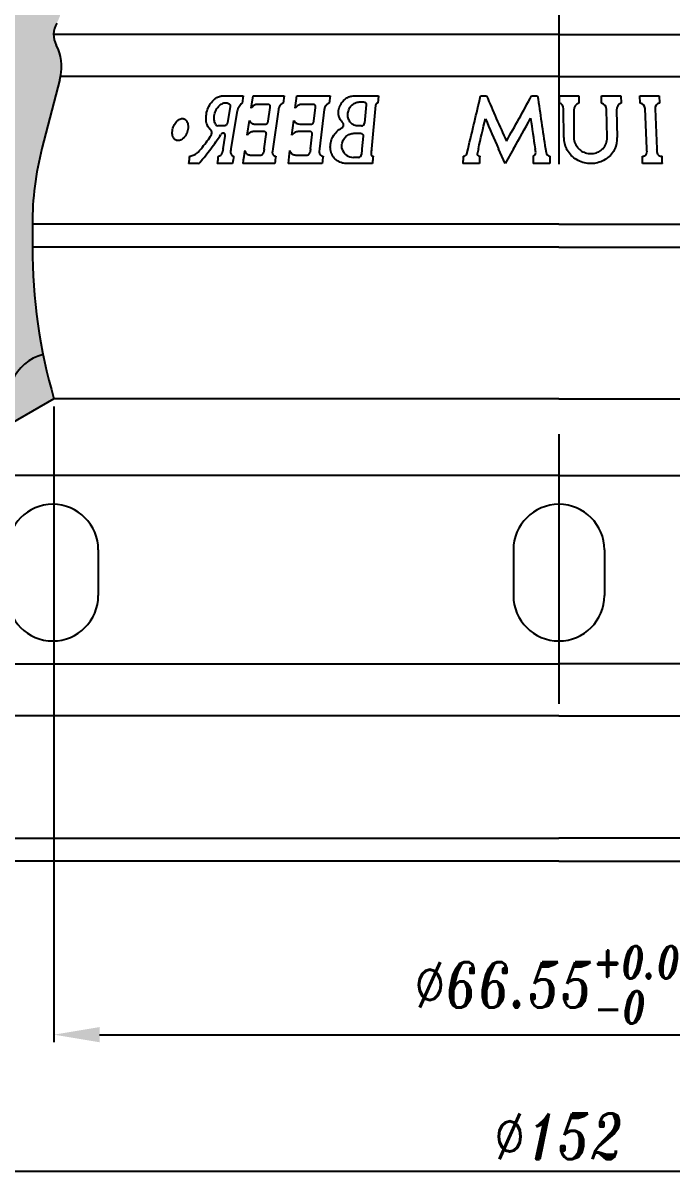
# Model space of a CAD drawing. Extents: x 5 to 829, y 5 to 582.
# Drawn here: x 317 to 359.8, y 204.6 to 280.8 of the extents above; entities that cross this region are included whole.
import ezdxf

# ---------------------------------------------------------------- set-up
doc = ezdxf.new("R2010")
doc.units = 0
doc.header["$LTSCALE"] = 7
doc.header["$MEASUREMENT"] = 0
doc.linetypes.add('CENTERX2', pattern=[20.319999999999997, 12.7, -2.54, 2.54, -2.54])
doc.layers.get('DEFPOINTS').update_dxf_attribs({"linetype": 'CONTINUOUS', "lineweight": 15})
for name, color, linetype in [('CENTERLINE', 4, 'CENTERX2'), ('DETAIL', 3, 'CONTINUOUS'), ('DIMENSIONS', 2, 'CONTINUOUS'), ('HATCH', 3, 'CONTINUOUS')]:
    doc.layers.add(name, color=color, linetype=linetype)
doc.layers.add('OUTLINE', color=7, linetype='CONTINUOUS', lineweight=25)
doc.styles.add('ITALICT', font='ITALICT.shx', dxfattribs={"width": 0.8, "height": 3})
doc.dimstyles.get("Standard").update_dxf_attribs({"dimtxt": 3, "dimasz": 3, "dimexe": 0.5, "dimexo": 0.5, "dimgap": 0.8, "dimtad": 1, "dimdsep": 46, "dimtxsty": 'ITALICT', "dimcen": 0.09, "dimazin": 2, "dimtfac": 1, "dimtmove": 0, "dimatfit": 3, "dimfxl": 1, "dimtolj": 1, "dimtzin": 0, "dimarcsym": 0})

# ---------------------------------------------------------------- blocks, each defined once
blk = doc.blocks.new('*D32')
at = {"layer": 'DEFPOINTS', "color": 0}
for p in [(319.0660952232815, 256.0167922195557), (385.6160952232817, 256.0167922195551), (385.6160952232817, 214.1266161811294)]:
    blk.add_point(p, dxfattribs=at)
at = {"layer": 'DIMENSIONS', "color": 0, "lineweight": -2}
for p, q in [((319.0660952232815, 255.5167922195557), (319.0660952232815, 213.6266161811294)), ((385.6160952232817, 255.5167922195551), (385.6160952232817, 213.6266161811294)), ((322.0660952232815, 214.1266161811294), (382.6160952232817, 214.1266161811294))]:
    blk.add_line(p, q, dxfattribs=at)
at = {"layer": 'DIMENSIONS', "color": 0}
for points in [[(322.0660952232815, 214.6266161811294), (322.0660952232815, 213.6266161811294), (319.0660952232815, 214.1266161811294)], [(382.6160952232817, 213.6266161811294), (382.6160952232817, 214.6266161811294), (385.6160952232817, 214.1266161811294)]]:
    blk.add_solid(points, dxfattribs=at)
at = {"layer": 'DIMENSIONS', "color": 0, "insert": (352.3410952232816, 217.4116161811294), "char_height": 3, "attachment_point": 5, "style": 'ITALICT'}
blk.add_mtext('\\A1;%%c66.55{}{\\H0.71x;\\C3;\\S+0.05^ -0;}', dxfattribs=at)
blk = doc.blocks.new('*D57')
at = {"layer": 'DEFPOINTS', "color": 0}
for p in [(276.3410952232819, 228.5667922195551), (428.3410952232821, 228.5667922195552), (428.3410952232821, 205.1266161811294)]:
    blk.add_point(p, dxfattribs=at)
at = {"layer": 'DIMENSIONS', "color": 0, "lineweight": -2}
for p, q in [((276.3410952232819, 228.0667922195551), (276.3410952232819, 204.6266161811294)), ((428.3410952232821, 228.0667922195552), (428.3410952232821, 204.6266161811294)), ((279.3410952232819, 205.1266161811294), (425.3410952232821, 205.1266161811294))]:
    blk.add_line(p, q, dxfattribs=at)
at = {"layer": 'DIMENSIONS', "color": 0}
for points in [[(279.3410952232819, 205.6266161811294), (279.3410952232819, 204.6266161811294), (276.3410952232819, 205.1266161811294)], [(425.3410952232821, 204.6266161811294), (425.3410952232821, 205.6266161811294), (428.3410952232821, 205.1266161811294)]]:
    blk.add_solid(points, dxfattribs=at)
at = {"layer": 'DIMENSIONS', "color": 0, "insert": (352.3410952232819, 207.4266161811294), "char_height": 3, "attachment_point": 5, "style": 'ITALICT'}
blk.add_mtext('\\A1;%%c152', dxfattribs=at)

msp = doc.modelspace()

# ---------------------------------------------------------------- hatches: boundary and pattern name
at = {"layer": 'DIMENSIONS'}
h = msp.add_hatch(color=256, dxfattribs=at)
h.dxf.hatch_style = 1
h.paths.add_polyline_path([(388.2141709176567, 254.5167913241227, 0.4995695711273287), (386.3326487758807, 258.9299607705074, -0.02095879489067195), (385.6160952232817, 256.0167922195549)])
h.paths.add_polyline_path([(319.0660952232815, 256.0167922195557, -0.02095879489058798), (318.3495416706828, 258.9299607705082, 0.4995695711274525), (316.4680195289066, 254.5167913241233)])
at = {"layer": 'HATCH'}
h = msp.add_hatch(dxfattribs=at)
h.set_pattern_fill('DOTS', color=256, scale=15)
h.set_pattern_definition([(0, (39.08501928787086, 223.1485383463907), (0.46875, 0.9375), [0, -0.9375])])
edge = h.paths.add_edge_path()
edge.add_arc((318.5948103647763, 387.8951206612107), 1.699999999999999, 356.2113893814385, 391.2682112159051)
edge.add_arc((321.2910952232819, 389.6167922195552), 1.499999999999995, 146.7554563376713, 214.0233060076797, ccw=False)
edge.add_arc((318.6148124501631, 391.3710756967356), 1.700000000000017, 326.7554563376692, 363.767943098237)
edge.add_arc((290.3467697267472, 389.5093994827012), 30.02927951323097, 3.7679430982366, 14.02566068327412)
edge.add_arc((372.8410952232819, 410.1167922195554), 54.99999999999996, 180.0000000000001, 194.0256606832747, ccw=False)
edge.add_line((317.8410952232819, 410.1167922195553), (317.8410952232817, 411.6167922195553))
edge.add_arc((328.8410952232819, 411.6167922195552), 11.00000000000002, 135.9959717478318, 179.9999999999994, ccw=False)
edge.add_line((320.9288946662907, 419.258590590747), (326.9777839913274, 425.5215176089679))
edge.add_arc((315.469128635704, 436.6368606943378), 16.00000000000004, 315.995971747832, 352.7468053872747)
edge.add_line((331.3410952232819, 434.6167922195552), (338.9774588596454, 494.6167922195552))
edge.add_line((338.9774588596454, 494.6167922195552), (329.5230409337791, 494.6167922195552))
edge.add_arc((329.5230409337792, 491.6167922195552), 2.999999999999991, -7.253194612724599, 90.00000000000108, ccw=False)
edge.add_line((332.4990346689501, 491.2380293805335), (325.3891077529403, 435.3743178975986))
edge.add_arc((315.469128635704, 436.6368606943378), 10.00000000000002, 315.99597174783196, 352.74680538727483, ccw=False)
edge.add_line((322.6620382329688, 429.6897712659816), (316.6131489079321, 423.4268442477607))
edge.add_arc((328.8410952232819, 411.6167922195552), 17, 135.9959717478321, 179.9999999999999)
edge.add_line((311.8410952232819, 411.6167922195552), (311.841095223282, 410.1167922195506))
edge.add_arc((372.8410952232821, 410.1167922195551), 60.99999999999996, 180.0000000000042, 194.0256606832745)
edge.add_arc((290.3467697267472, 389.509399482701), 24.02927951323116, 7.965249221048111, 14.025660683274111, ccw=False)
edge.add_arc((311.1731650019824, 392.4234785285168), 3.00000000000001, -15.503869693138085, 7.965249221049987, ccw=False)
edge.add_arc((321.2910952232819, 389.6167922195552), 7.50000000000002, 164.4961303068599, 197.589888053205)
edge.add_arc((311.2820330423476, 386.4436747842574), 3.000000000000028, -0.37929316988402206, 17.589888053205073, ccw=False)
edge.add_line((314.2819673076829, 386.4238151853759), (313.5997932509774, 283.376551248187))
edge.add_arc((310.5998589856422, 283.3964108470686), 2.999999999999998, 341.22404204298357, 359.6207068301147, ccw=False)
edge.add_arc((320.5410952232821, 280.0167922195552), 7.500000000000004, 161.2240420429845, 192.9539508470455)
edge.add_arc((310.3083144972966, 277.6630295692653), 3.000000000000005, -14.450553213307785, 12.953950847045917, ccw=False)
edge.add_line((313.2134045775231, 276.9143963975654), (312.4636478613187, 274.004946374288))
edge.add_arc((337.6410952232818, 267.5167922195553), 26.00000000000001, 165.5494467866925, 180.000000000008)
edge.add_line((311.6410952232818, 267.5167922195516), (311.641095223284, 251.7299630587673))
edge.add_line((311.6410952232841, 251.7299630587673), (316.4680195289067, 254.5167913241233))
edge.add_arc((319.0660952232815, 256.0167922195559), 3.000000000000004, 103.8187462502811, 210.0000197471174, ccw=False)
edge.add_arc((353.441314521529, 266.0167922195552), 35.80021929824718, 180.0000000000086, 191.4173968417242, ccw=False)
edge.add_line((317.6410952232818, 266.0167922195499), (317.6410952232818, 267.5167922195553))
edge.add_arc((337.6410952232818, 267.5167922195553), 20, 165.5494467866925, 180.0000000000003, ccw=False)
edge.add_line((318.2738280217716, 272.5076800308882), (319.4439071030025, 277.0482016915112))
edge.add_arc((312.6653635824748, 278.79501242548), 6.999999999999783, 345.5494467866723, 347.1884062628637)
edge.add_arc((316.5657815994764, 277.9080291716085), 3, 347.188406262884, 387.9443665222576)
edge.add_arc((320.5410952232819, 280.0167922195552), 1.500000000000003, 149.8621886517988, 207.9443665222563, ccw=False)
edge.add_arc((317.0220777857874, 282.059799144146), 2.569073729894538, 329.8621886518, 359.6207068301164)
edge.add_line((319.5910952232816, 282.0427922195552), (319.7935535499433, 312.6255685926964))
edge.add_spline(control_points=[(319.7935535499432, 312.6255685926964), (319.5796012579958, 312.6842565124857), (319.1127099164146, 312.7701105273933), (318.5666915774282, 312.7317024075173), (318.2941131068687, 312.7150586172483)], knot_values=[0.996170392800659, 0.996170392800659, 0.996170392800659, 0.996170392800659, 1.65973339260108, 2.37323578365356, 2.37323578365356, 2.37323578365356, 2.37323578365356], degree=3, periodic=0)
edge.add_spline(control_points=[(318.2941131068687, 312.7150586172483), (317.7933699226678, 312.6844829649623), (316.5790475662172, 312.6334342022199), (317.2521591167304, 315.6238189065743), (317.0629339989014, 317.1262526629532), (316.8045259300723, 319.2805751286289), (317.7291841732365, 319.0081514142209), (318.3348131798484, 318.8630953556266)], knot_values=[2.37323578365356, 2.37323578365356, 2.37323578365356, 2.37323578365356, 3.683982954908346, 5.789738561323501, 8.897583544937163, 9.667117092186864, 11.11899205011394, 11.11899205011394, 11.11899205011394, 11.11899205011394], degree=3, periodic=0)
edge.add_spline(control_points=[(318.3348131798484, 318.8630953556266), (318.4692857240516, 318.8308874246353), (319.0255359078867, 318.7044468577674), (319.5005884667528, 318.7055478830172), (319.8340858070096, 318.7482555386681)], knot_values=[11.11899205011394, 11.11899205011394, 11.11899205011394, 11.11899205011394, 11.44136320031615, 12.45186169343231, 12.45186169343231, 12.45186169343231, 12.45186169343231], degree=3, periodic=0)
edge.add_line((319.8340858070096, 318.7482555386681), (320.291095223282, 387.7827922195552))
h.paths.add_polyline_path([(315.0667708956034, 294.5683721580089), (318.280986179891, 294.54709401635), (318.3107755782135, 299.0469954143528), (315.0965602939257, 299.0682735560116)], flags=24)
h.paths.add_polyline_path([(337.0647407785636, 482.9777072790075), (338.1032891811992, 492.6506860992158), (333.629003823834, 493.1310719242234), (332.5904554211986, 483.4580931040151)], flags=24)
h.paths.add_polyline_path([(316.4224097993065, 256.8587248864122), (316.4224097993065, 266.2444391721265), (311.9224097993065, 266.2444391721265), (311.9224097993065, 256.8587248864122)], flags=25)

# ---------------------------------------------------------------- linework, layer by layer
at = {"layer": 'CENTERLINE'}
msp.add_line((352.3410952232819, 502.6167922195552), (352.3410952232816, 225.566792219555), dxfattribs=at)
at = {"layer": 'DETAIL'}
for p, q in [((352.3410952232819, 280.0167922195552), (319.0410952232819, 280.0167922195552)), ((352.3410952232819, 280.0167922195552), (385.6410952232816, 280.0167922195552)), ((352.3410952232819, 277.2427922195552), (319.4910952232819, 277.2427922195552)), ((352.3410952232819, 277.2427922195552), (385.1910952232815, 277.2427922195552)), ((352.3410952232819, 267.5167922195552), (317.6410952232818, 267.5167922195552)), ((352.3410952232819, 267.5167922195552), (387.0410952232819, 267.5167922195552)), ((352.3410952232819, 266.0167922195552), (317.6410952232818, 266.0167922195552)), ((352.3410952232819, 266.0167922195552), (387.0410952232819, 266.0167922195552))]:
    msp.add_line(p, q, dxfattribs=at)
at = {"layer": 'DIMENSIONS'}
msp.add_arc((319.0660952232815, 256.0167922195558), 3, 103.818746250279, 210.0000197471122, dxfattribs=at)
at = {"layer": 'OUTLINE'}
for p, q in [((319.4439071030029, 277.0482016915122), (318.2738280217716, 272.5076800308881)), ((317.6410952232818, 267.5167922195552), (317.641095223282, 266.0167922195552)), ((319.0660952232815, 256.0167922195558), (310.3192286535195, 250.9667824314353)), ((352.3410952232819, 256.0167922195553), (319.0660952232815, 256.0167922195557)), ((352.3410952232816, 256.0167922195553), (385.6160952232817, 256.0167922195551)), ((352.3410952232819, 250.9667922195551), (306.3410952232821, 250.9667922195552)), ((352.3410952232816, 250.9667922195551), (398.3410952232816, 250.9667922195552)), ((321.9885827259191, 246.0667922195551), (321.9885827259191, 243.0667922195551)), ((349.3410952232816, 246.0667922195551), (349.3410952232816, 243.0667922195551)), ((355.3410952232816, 246.0667922195551), (355.3410952232816, 243.0667922195551)), ((306.3410952232819, 238.5663109333707), (352.3410952232819, 238.5663109333708)), ((398.3410952232816, 238.5663109333707), (352.3410952232816, 238.5663109333708)), ((352.3410952232819, 235.1267922195551), (315.7910952232821, 235.1267922195551)), ((352.3410952232816, 235.1267922195551), (388.8910952232814, 235.1267922195551)), ((315.7910952232819, 227.066792219555), (352.3410952232816, 227.066792219555)), ((388.8910952232816, 227.066792219555), (352.3410952232819, 227.066792219555)), ((352.3410952232819, 225.566792219555), (289.8410952232816, 225.5667922195551)), ((352.3410952232819, 225.566792219555), (414.8410952232821, 225.5667922195551))]:
    msp.add_line(p, q, dxfattribs=at)
at = {"layer": 'OUTLINE', "ltscale": 0.03332023620605469}
msp.add_line((330.2078859947662, 275.982307356274), (331.5406954430084, 275.982307356274), dxfattribs=at)
at = {"layer": 'OUTLINE', "ltscale": 0.01226249665655112}
msp.add_line((331.5406954430084, 275.982307356274), (331.4626619957428, 275.4980544265865), dxfattribs=at)
at = {"layer": 'OUTLINE', "ltscale": 0.02083006710442521}
msp.add_line((332.0685885094147, 275.1557692703365), (332.1970369957428, 275.9790114578365), dxfattribs=at)
at = {"layer": 'OUTLINE', "ltscale": 8.341199979011869e-05}
msp.add_line((332.1970369957428, 275.9790114578365), (332.1975557945709, 275.982307356274), dxfattribs=at)
at = {"layer": 'OUTLINE', "ltscale": 0.05097274780273438}
msp.add_line((332.1975557945709, 275.982307356274), (334.2364657066803, 275.982307356274), dxfattribs=at)
at = {"layer": 'OUTLINE', "ltscale": 0.01222481086656972}
msp.add_line((334.2364657066803, 275.982307356274), (334.1685488365631, 275.4980544265865), dxfattribs=at)
at = {"layer": 'OUTLINE', "ltscale": 0.02076422139371244}
msp.add_line((334.9694368980865, 275.1557692703365), (335.0795138023834, 275.9790114578365), dxfattribs=at)
at = {"layer": 'OUTLINE', "ltscale": 8.313677390912762e-05}
msp.add_line((335.0795138023834, 275.9790114578365), (335.0799563072662, 275.982307356274), dxfattribs=at)
at = {"layer": 'OUTLINE', "ltscale": 0.05447425842285156}
msp.add_line((335.0799563072662, 275.982307356274), (337.2589266441803, 275.982307356274), dxfattribs=at)
at = {"layer": 'OUTLINE', "ltscale": 0.01218867686363592}
msp.add_line((337.2589266441803, 275.982307356274), (337.2023470543365, 275.4980544265865), dxfattribs=at)
at = {"layer": 'OUTLINE', "ltscale": 0.0401683901274168}
msp.add_line((338.847229256485, 275.9802321609615), (340.4539644859772, 275.981330793774), dxfattribs=at)
at = {"layer": 'OUTLINE', "ltscale": 0.01213300815656025}
msp.add_line((340.4539644859772, 275.981330793774), (340.4094698570709, 275.4980544265865), dxfattribs=at)
at = {"layer": 'OUTLINE', "ltscale": 0.009719085693359376}
msp.add_line((347.1803286217194, 275.982307356274), (347.5690920494537, 275.982307356274), dxfattribs=at)
at = {"layer": 'OUTLINE', "ltscale": 0.009818649291992188}
msp.add_line((350.5436098717194, 275.982307356274), (350.936355843399, 275.982307356274), dxfattribs=at)
at = {"layer": 'OUTLINE', "ltscale": 0.01210632384319222}
msp.add_line((352.3807070396881, 275.4980544265865), (352.3805544517975, 275.982307356274), dxfattribs=at)
at = {"layer": 'OUTLINE', "ltscale": 0.03193931579589844}
msp.add_line((352.3805544517975, 275.982307356274), (353.6581270836334, 275.982307356274), dxfattribs=at)
at = {"layer": 'OUTLINE', "ltscale": 0.01210695413648121}
msp.add_line((353.6581270836334, 275.982307356274), (353.6630709312897, 275.4980544265865), dxfattribs=at)
at = {"layer": 'OUTLINE', "ltscale": 0.01210918428766907}
msp.add_line((355.1586764000397, 275.4980544265865), (355.1481478355865, 275.982307356274), dxfattribs=at)
at = {"layer": 'OUTLINE', "ltscale": 0.03180732727050781}
msp.add_line((355.1481478355865, 275.982307356274), (356.4204409264069, 275.982307356274), dxfattribs=at)
at = {"layer": 'OUTLINE', "ltscale": 0.01211236789489153}
msp.add_line((356.4204409264069, 275.982307356274), (356.4357454918365, 275.4980544265865), dxfattribs=at)
at = {"layer": 'OUTLINE', "ltscale": 0.01211666418466724}
msp.add_line((357.7010958336334, 275.4980544265865), (357.6810763023834, 275.982307356274), dxfattribs=at)
at = {"layer": 'OUTLINE', "ltscale": 0.03145751953125}
msp.add_line((357.6810763023834, 275.982307356274), (358.9393770836334, 275.982307356274), dxfattribs=at)
at = {"layer": 'OUTLINE', "ltscale": 0.01212212466747335}
msp.add_line((358.9393770836334, 275.982307356274), (358.9641268394928, 275.4980544265865), dxfattribs=at)
at = {"layer": 'OUTLINE', "ltscale": 0.02727041293849595}
msp.add_line((330.674148812149, 275.2802809890865), (330.4945376060944, 274.2043532547115), dxfattribs=at)
at = {"layer": 'OUTLINE', "ltscale": 0.06039812568794665}
msp.add_line((331.1201632164459, 274.8790969070553), (330.731521859024, 272.4946364578365), dxfattribs=at)
at = {"layer": 'OUTLINE', "ltscale": 0.01804313659667969}
msp.add_line((333.1867373131256, 275.4119338211178), (332.4650118492584, 275.4119338211178), dxfattribs=at)
at = {"layer": 'OUTLINE', "ltscale": 0.0230675926255932}
msp.add_line((333.1865694664459, 274.305305403149), (333.3202822350006, 275.2182692703365), dxfattribs=at)
at = {"layer": 'OUTLINE', "ltscale": 0.06527473010367804}
msp.add_line((333.8517153404694, 275.0791701492428), (333.4809725426178, 272.4946364578365), dxfattribs=at)
at = {"layer": 'OUTLINE', "ltscale": 0.01931381225585938}
msp.add_line((336.1589510582428, 275.4119338211178), (335.3863985680084, 275.4119338211178), dxfattribs=at)
at = {"layer": 'OUTLINE', "ltscale": 0.02299734538976567}
msp.add_line((336.1952364586334, 274.305305403149), (336.307937874649, 275.2182692703365), dxfattribs=at)
at = {"layer": 'OUTLINE', "ltscale": 0.06507868797528599}
msp.add_line((336.8788912437897, 275.0791701492428), (336.5681460045319, 272.4946364578365), dxfattribs=at)
at = {"layer": 'OUTLINE', "ltscale": 0.007637786865234375}
msp.add_line((339.1774752281647, 275.5739821609615), (339.482986702774, 275.5739821609615), dxfattribs=at)
at = {"layer": 'OUTLINE', "ltscale": 0.02992443968300964}
msp.add_line((339.6461641930084, 275.380256575024), (339.5295565269928, 274.1889723953365), dxfattribs=at)
at = {"layer": 'OUTLINE', "ltscale": 0.07189034712847106}
msp.add_line((340.2583468101959, 275.3578566726803), (339.9916536949615, 272.4946364578365), dxfattribs=at)
at = {"layer": 'OUTLINE', "ltscale": 0.04736799529423744}
msp.add_line((352.657776131485, 273.232063215649), (352.6532290123444, 275.1267775711178), dxfattribs=at)
at = {"layer": 'OUTLINE', "ltscale": 0.04515050170558205}
msp.add_line((353.3167421959381, 275.0386428054928), (353.3302920006256, 273.2326735672115), dxfattribs=at)
at = {"layer": 'OUTLINE', "ltscale": 0.0464025173529047}
msp.add_line((355.5235598228912, 273.2319411453365), (355.480057015274, 275.087531965649), dxfattribs=at)
at = {"layer": 'OUTLINE', "ltscale": 0.04508452054022305}
msp.add_line((356.1386873863678, 275.0346755203365), (356.1913302086334, 273.232063215649), dxfattribs=at)
at = {"layer": 'OUTLINE', "ltscale": 0.06642846307579046}
msp.add_line((358.1383364342194, 272.4946364578365), (358.0222628258209, 275.1492385086178), dxfattribs=at)
at = {"layer": 'OUTLINE', "ltscale": 0.06573347995634302}
msp.add_line((358.6756899498444, 275.1208571609615), (358.8037111900787, 272.4946364578365), dxfattribs=at)
at = {"layer": 'OUTLINE', "ltscale": 0.02450714187332303}
msp.add_line((331.792312874649, 273.3852004226803), (331.943435921524, 274.3537673172115), dxfattribs=at)
at = {"layer": 'OUTLINE', "ltscale": 0.02442964933950691}
msp.add_line((334.7326967857819, 273.3852004226803), (334.8621981285553, 274.3537673172115), dxfattribs=at)
at = {"layer": 'OUTLINE', "ltscale": 0.01135635375976562}
msp.add_line((330.3108370445709, 274.010627668774), (329.8565828941803, 274.010627668774), dxfattribs=at)
at = {"layer": 'OUTLINE', "ltscale": 0.01713600158691406}
msp.add_line((332.9228518150787, 273.6255568679928), (332.2374117516022, 273.6255568679928), dxfattribs=at)
at = {"layer": 'OUTLINE', "ltscale": 0.01691474914550781}
msp.add_line((332.3180544517975, 274.1115798172115), (332.9946444176178, 274.1115798172115), dxfattribs=at)
at = {"layer": 'OUTLINE', "ltscale": 0.02368141752130576}
msp.add_line((332.9213411949615, 272.4946364578365), (333.0586245201569, 273.4318923172115), dxfattribs=at)
at = {"layer": 'OUTLINE', "ltscale": 0.01834068298339844}
msp.add_line((335.9360201500397, 273.6255568679928), (335.2023928307037, 273.6255568679928), dxfattribs=at)
at = {"layer": 'OUTLINE', "ltscale": 0.01810340881347656}
msp.add_line((335.272537484024, 274.1115798172115), (335.9966738365631, 274.1115798172115), dxfattribs=at)
at = {"layer": 'OUTLINE', "ltscale": 0.02360932388779809}
msp.add_line((335.9716646812897, 272.4946364578365), (336.0873873375397, 273.4318923172115), dxfattribs=at)
at = {"layer": 'OUTLINE', "ltscale": 0.01128654479980469}
msp.add_line((338.8266909264069, 273.5109938797115), (339.278152718399, 273.5109938797115), dxfattribs=at)
at = {"layer": 'OUTLINE', "ltscale": 0.005158233642578125}
msp.add_line((339.326233162735, 273.995246809399), (339.1199038170319, 273.995246809399), dxfattribs=at)
at = {"layer": 'OUTLINE', "ltscale": 0.02089837163188951}
msp.add_line((330.2091372154694, 272.4946364578365), (330.3467867516022, 273.3191603836178), dxfattribs=at)
at = {"layer": 'OUTLINE', "ltscale": 0.02066407978435385}
msp.add_line((339.4442293785553, 273.317268293774), (339.3637087486725, 272.4946364578365), dxfattribs=at)
at = {"layer": 'OUTLINE', "ltscale": 0.001545630412202658}
msp.add_line((328.7303774498444, 272.4462966140865), (328.7689211510162, 272.4946364578365), dxfattribs=at)
at = {"layer": 'OUTLINE', "ltscale": 0.01729888916015625}
msp.add_line((332.0050203941803, 272.078010481274), (332.6969759605865, 272.078010481274), dxfattribs=at)
at = {"layer": 'OUTLINE', "ltscale": 0.004487132011662038}
msp.add_line((333.4809725426178, 272.4946364578365), (333.4559633873444, 272.3169020828365), dxfattribs=at)
at = {"layer": 'OUTLINE', "ltscale": 0.01851463317871094}
msp.add_line((335.0046084068756, 272.078010481274), (335.745193734024, 272.078010481274), dxfattribs=at)
at = {"layer": 'OUTLINE', "ltscale": 0.004474166363752813}
msp.add_line((336.5681460045319, 272.4946364578365), (336.54718042836, 272.3169020828365), dxfattribs=at)
at = {"layer": 'OUTLINE', "ltscale": 0.008185195922851562}
msp.add_line((339.1242525719147, 271.9265822586178), (338.7968447350006, 271.9265822586178), dxfattribs=at)
at = {"layer": 'OUTLINE', "ltscale": 0.00837431874463512}
msp.add_line((346.2745669029694, 272.1689528640865), (346.3529055260162, 272.4946364578365), dxfattribs=at)
at = {"layer": 'OUTLINE', "ltscale": 0.007055870644224688}
msp.add_line((347.0321200035553, 272.4946364578365), (346.9671633385162, 272.2199782547115), dxfattribs=at)
at = {"layer": 'OUTLINE', "ltscale": 0.02670967024730179}
msp.add_line((348.80841089711, 271.5212477859615), (348.367996468399, 272.4946364578365), dxfattribs=at)
at = {"layer": 'OUTLINE', "ltscale": 0.0279379734448867}
msp.add_line((349.3573763512115, 272.4946364578365), (348.80841089711, 271.5212477859615), dxfattribs=at)
at = {"layer": 'OUTLINE', "ltscale": 0.006297125512303535}
msp.add_line((350.8105623863678, 272.245490950024), (350.773514046524, 272.4946364578365), dxfattribs=at)
at = {"layer": 'OUTLINE', "ltscale": 0.006305050594910083}
msp.add_line((351.4574282310944, 272.4946364578365), (351.4957888267975, 272.2453688797115), dxfattribs=at)
at = {"layer": 'OUTLINE', "ltscale": 0.0122221304969995}
msp.add_line((357.8614504478912, 271.5212477859615), (357.8443606041412, 272.0098342117428), dxfattribs=at)
at = {"layer": 'OUTLINE', "ltscale": 0.01587333679199219}
msp.add_line((328.5639803551178, 271.5212477859615), (327.9290468834381, 271.5212477859615), dxfattribs=at)
at = {"layer": 'OUTLINE', "ltscale": 0.0254364013671875}
msp.add_line((330.8380434654694, 271.5212477859615), (329.8205874107819, 271.5212477859615), dxfattribs=at)
at = {"layer": 'OUTLINE', "ltscale": 0.0526947021484375}
msp.add_line((333.6248934410553, 271.5212477859615), (331.5171053551178, 271.5212477859615), dxfattribs=at)
at = {"layer": 'OUTLINE', "ltscale": 0.05631446838378906}
msp.add_line((336.7494509361725, 271.5212477859615), (334.4968722008209, 271.5212477859615), dxfattribs=at)
at = {"layer": 'OUTLINE', "ltscale": 0.0430023193359375}
msp.add_line((340.0525057457428, 271.5212477859615), (338.3324129723053, 271.5212477859615), dxfattribs=at)
at = {"layer": 'OUTLINE', "ltscale": 0.02728271484375}
msp.add_line((347.1054842613678, 271.5212477859615), (346.0141756676178, 271.5212477859615), dxfattribs=at)
at = {"layer": 'OUTLINE', "ltscale": 0.0274871826171875}
msp.add_line((351.7351992271881, 271.5212477859615), (350.6357119225006, 271.5212477859615), dxfattribs=at)
at = {"layer": 'OUTLINE', "ltscale": 0.03252067565917969}
msp.add_line((359.1622774742584, 271.5212477859615), (357.8614504478912, 271.5212477859615), dxfattribs=at)
at = {"layer": 'OUTLINE'}
for points in [[(329.3894198082428, 273.7450637039303), (329.339187874649, 273.790901106274), (329.2930605553131, 273.842170637524), (329.2512667320709, 273.8984450515865), (329.2139742516022, 273.959358137524), (329.1813204430084, 274.0244216140865), (329.153381600235, 274.0932082351803), (329.1389010094147, 274.136115950024), (329.1261446617584, 274.1800002273678), (329.105789437149, 274.270637434399), (329.0922548912506, 274.364387434399), (329.0854647301178, 274.4605178054928), (329.0854342125397, 274.563850325024), (329.0925753258209, 274.6684035476803), (329.1067202232819, 274.7733840164303), (329.1276705406647, 274.8782424148678), (329.1552126549225, 274.9821242508053), (329.1891176842194, 275.0844802078365), (329.2291720055084, 275.1845778640865), (329.2751314781647, 275.2818068679928), (329.3266909264069, 275.3754347976803), (329.383621468399, 275.4648513015865), (329.4455874107819, 275.5493239578365), (329.5122988365631, 275.628303450024), (329.5818178795319, 275.6995314773678), (329.6551668785553, 275.7642287429928), (329.6931612633209, 275.7939528640865), (329.7319338463287, 275.8217238601803), (329.7914431236725, 275.859748762524), (329.8523409508209, 275.8930129226803), (329.914383187149, 275.9213942703365), (329.9772799156647, 275.9445265945553), (330.0155794762115, 275.955940168774), (330.0540621422272, 275.9653395828365), (330.1055147789459, 275.974738996899), (330.1568758629303, 275.9804152664303), (330.2078859947662, 275.982307356274)], [(338.0961306236725, 274.203498762524), (338.0477144859772, 274.251350325024), (338.0034334801178, 274.3034133133053), (337.9635164879303, 274.3591994461178), (337.9281618736725, 274.4184645828365), (337.8975527428131, 274.4807204422115), (337.8757479332428, 274.5346755203365), (337.8573916100006, 274.590217512524), (337.8424837730865, 274.6471633133053), (337.8336641930084, 274.6902541336178), (337.8267824791412, 274.7339553054928), (337.8217928551178, 274.7787551101803), (337.8187868736725, 274.8239821609615), (337.8177645348053, 274.8700637039303), (337.8187868736725, 274.916389387524), (337.821853890274, 274.963020246899), (337.8269350670319, 275.009651106274), (337.8430483482819, 275.102180403149), (337.8668978355865, 275.1935500320553), (337.89825464711, 275.2829665359615), (337.936844124649, 275.369758528149), (337.9823153160553, 275.453254621899), (338.0343172691803, 275.5327223953365), (338.0924685142975, 275.607551496899), (338.1563570641022, 275.677131575024), (338.2255098961334, 275.7409133133053), (338.2618868492584, 275.770393293774), (338.299392952774, 275.798225325024), (338.3615420006256, 275.8391188797115), (338.4260409019928, 275.8751906570553), (338.4925692223053, 275.9063185867428), (338.5607912682037, 275.932258528149), (338.6303103111725, 275.952766340649), (338.702224984024, 275.967903059399), (338.774734749649, 275.9771193679928), (338.847229256485, 275.9802321609615)], [(329.732742562149, 274.0803298172115), (329.7008211754303, 274.1357497390865), (329.6740877769928, 274.195442121899), (329.6526186607819, 274.258918684399), (329.6364748619537, 274.3254470047115), (329.6256258629303, 274.394416731274), (329.6215670250397, 274.4377516922115), (329.6194765709381, 274.4816359695553), (329.6193392418365, 274.5275954422115), (329.6212618492584, 274.573860090649), (329.6308748863678, 274.6652907547115), (329.6461489342194, 274.7482985672115), (329.6674349449615, 274.8306349929928), (329.6945345543365, 274.9115676101803), (329.7271883629303, 274.9904250320553), (329.7651674889069, 275.066535871899), (329.8082125328522, 275.139289778149), (329.8560030601959, 275.2080153640865), (329.9082186363678, 275.2719802078365), (329.9626162193756, 275.328742903149), (330.020569100235, 275.380012434399), (330.0815584801178, 275.4249953445553), (330.1449434898834, 275.463020246899)], [(330.1449434898834, 275.463020246899), (330.2016146324615, 275.489631575024), (330.2594149254303, 275.509406965649), (330.3177340172272, 275.5219802078365), (330.3759157799225, 275.5270461258053), (330.4333040855865, 275.5244216140865), (330.4891512535553, 275.5141677078365), (330.5341646812897, 275.499641340649), (330.5772860191803, 275.479865950024), (330.6180269859772, 275.4550856765865)], [(330.6180269859772, 275.4550856765865), (330.6391146324615, 275.4362868484615), (330.6561129234772, 275.4119338211178), (330.6682284019928, 275.3837355789303), (330.6755831383209, 275.3508986648678), (330.6775210045319, 275.3158644851803), (330.674148812149, 275.2802809890865)], [(331.4626619957428, 275.4980544265865), (331.4123690269928, 275.452522200024), (331.3578341148834, 275.3942946609615), (331.3077395103912, 275.3308180984615), (331.2624972008209, 275.262824934399), (331.2224428795319, 275.1909255203365), (331.1878969810944, 275.1159743484615), (331.1591646812897, 275.038459700024), (331.1365053795319, 274.9592971023678), (331.1201632164459, 274.8790969070553)], [(332.4650118492584, 275.4119338211178), (332.4216311119537, 275.4091872390865), (332.3781130455475, 275.401008528149), (332.3331759117584, 275.386848371899), (332.289123787735, 275.3672560867428), (332.2464907310944, 275.3424758133053), (332.2057039879303, 275.3129958328365), (332.1799013756256, 275.2910231765865), (332.1552126549225, 275.2672805008053), (332.131408943985, 275.2415236648678), (332.1089327476959, 275.2141799148678), (332.0685885094147, 275.1557692703365)], [(333.3202822350006, 275.2182692703365), (333.3226931236725, 275.2480544265865), (333.3211519859772, 275.2775344070553), (333.3155825279694, 275.305793684399), (333.3023989342194, 275.339240950024), (333.2932284019928, 275.3544387039303), (333.282547249649, 275.368293684399), (333.2705996178131, 275.3803786453365), (333.2574465416412, 275.3905715164303), (333.2355959557037, 275.4022902664303), (333.2116854332428, 275.409553450024), (333.1867373131256, 275.4119338211178)], [(334.1685488365631, 275.4980544265865), (334.1223452232819, 275.4775466140865), (334.0781557701569, 275.4511794265865), (334.0351870201569, 275.4181594070553), (333.9953158043365, 275.3798293289303), (333.959305062149, 275.337043684399), (333.9278719566803, 275.290656965649), (333.9010317467194, 275.2409743484615), (333.8791048668365, 275.1884230789303), (333.8625338219147, 275.134162825024), (333.8517153404694, 275.0791701492428)], [(335.3863985680084, 275.4119338211178), (335.3395846031647, 275.4091262039303), (335.2927096031647, 275.400764387524), (335.24639917836, 275.387092512524), (335.1922609947662, 275.3638381179928), (335.1403963707428, 275.333625715649), (335.0915529869537, 275.2971266922115), (335.0463869713287, 275.254768293774), (335.0055086754303, 275.2074660476803), (334.9694368980865, 275.1557692703365)], [(336.307937874649, 275.2182692703365), (336.3095400475006, 275.2479933914303), (336.3069155357819, 275.277473371899), (336.3000948570709, 275.3056105789303), (336.2933809898834, 275.322883528149), (336.2848513267975, 275.339240950024), (336.27081324086, 275.3591994461178), (336.2541353844147, 275.3764723953365), (336.2351992271881, 275.3905715164303), (336.2114565514069, 275.4022902664303), (336.1856691978912, 275.409553450024), (336.1589510582428, 275.4119338211178)], [(337.2023470543365, 275.4980544265865), (337.153869881485, 275.4775466140865), (337.1076052330475, 275.451057356274), (337.0631563805084, 275.4182204422115), (337.022033943985, 275.3798903640865), (336.9851076744537, 275.3371047195553), (336.9530947350006, 275.290656965649), (336.9261629723053, 275.2410353836178), (336.9045260094147, 275.1884841140865), (336.8886416100006, 275.134162825024), (336.8788912437897, 275.0791701492428)], [(339.1199038170319, 273.995246809399), (339.0480959557037, 273.9987868484615), (338.9775087975006, 274.0094680008053), (338.9088137291412, 274.027229231274), (338.8426973961334, 274.0519484695553), (338.7797701500397, 274.083381575024), (338.7206576012115, 274.1212844070553), (338.6659090660553, 274.1652907547115), (338.61602808461, 274.2150344070553), (338.5714876793365, 274.2699660476803), (338.5326540611725, 274.329475325024), (338.4998476646881, 274.3930739578365), (338.4732668541412, 274.4600295242428), (338.4530794762115, 274.5298537429928), (338.4393770836334, 274.6018141922115), (338.4321139000397, 274.6767653640865), (338.4316103600006, 274.7526320633053), (338.4377749107819, 274.8288039383053), (338.4504854820709, 274.9046096023678), (338.4695742271881, 274.9794997390865), (338.4948580406647, 275.0527419265865), (338.5260927818756, 275.1239699539303), (338.5679171226959, 275.2006301101803), (338.6164705894928, 275.2731398758053)], [(338.6164705894928, 275.2731398758053), (338.6667940758209, 275.3346633133053), (338.694168343399, 275.3634719070553), (338.7229006432037, 275.390754621899), (338.7528231285553, 275.416389387524), (338.7839205406647, 275.440315168774), (338.8326876305084, 275.473030012524), (338.88360620961, 275.501594465649), (338.9363253258209, 275.5256423172115), (338.9905245445709, 275.545051496899), (339.0522463463287, 275.5610427078365), (339.1147921226959, 275.570686262524), (339.1774752281647, 275.5739821609615)], [(339.482986702774, 275.5739821609615), (339.5112154625397, 275.5715407547115), (339.5385897301178, 275.564338606274), (339.5639956139069, 275.5525588211178), (339.586746468399, 275.5365676101803), (339.6066134117584, 275.516487043774), (339.6229403160553, 275.4932326492428), (339.6351320885162, 275.4675368484615), (339.6431887291412, 275.4394606765865), (339.6468813560944, 275.410041731274), (339.6461641930084, 275.380256575024)], [(326.8808443687897, 273.7547072586178), (326.9007418297272, 273.8398513015865), (326.9271090172272, 273.923713606274), (326.9596407555084, 274.0053786453365), (326.9980318687897, 274.083869856274), (327.0419314049225, 274.1582106765865), (327.0909121178131, 274.227424543774), (327.1445315025787, 274.290412825024), (327.172912850235, 274.3192824539303), (327.2022555016022, 274.3461989578365), (327.2533877037506, 274.3867263015865), (327.3065340660553, 274.4207228836178), (327.361160530899, 274.4477004226803), (327.4166414879303, 274.4669875320553), (327.4444887779694, 274.4736403640865), (327.4722902916412, 274.4782180008053), (327.509109749649, 274.4809645828365), (327.5454561851959, 274.4799269851803), (327.5810854576569, 274.4750441726803), (327.6147463463287, 274.4665602859615), (327.64727808461, 274.4545363601803), (327.6784823082428, 274.4390334304928), (327.7008974693756, 274.425178450024), (327.7223971031647, 274.4094313797115), (327.7429201744537, 274.391975325024), (327.7623903892975, 274.3728102859615), (327.7980196617584, 274.3296584304928), (327.82891870961, 274.2807082351803), (327.8548433922272, 274.226692121899), (327.8678896568756, 274.1923903640865), (327.8791048668365, 274.156623762524), (327.8884737633209, 274.119514387524), (327.8959810875397, 274.0813063797115), (327.9053805016022, 274.0024489578365), (327.9074251793365, 273.921028059399), (327.9022829674225, 273.8381423172115), (327.8901827476959, 273.7547072586178)], [(330.4945376060944, 274.2043532547115), (330.487625374649, 274.1740798172115), (330.477112068985, 274.1444777664303), (330.4633791588287, 274.1164626297115), (330.4406893394928, 274.0828322586178), (330.4132540367584, 274.053840559399), (330.3824618004303, 274.031379621899), (330.3590700767975, 274.0200881179928), (330.3348696373444, 274.0130080398678), (330.3108370445709, 274.010627668774)], [(331.943435921524, 274.3537673172115), (331.9672091148834, 274.3107985672115), (331.9947970055084, 274.2710646804928), (332.0259859703522, 274.234992903149), (332.0604555748444, 274.2030715164303), (332.1056978844147, 274.1706618484615), (332.1547701500397, 274.1450270828365), (332.2069857262115, 274.1264723953365), (332.2616732262115, 274.1153029617428), (332.3180544517975, 274.1115798172115)], [(332.9946444176178, 274.1115798172115), (333.0205385826569, 274.1140212234615), (333.0464937828522, 274.1211013015865), (333.0714724205475, 274.132453840649), (333.0880282066803, 274.142707746899), (333.1038057945709, 274.1547927078365), (333.1324465416412, 274.183723371899), (333.1558840416412, 274.217414778149), (333.169754280899, 274.2454299148678), (333.1801149986725, 274.275031965649), (333.1865694664459, 274.305305403149)], [(335.9966738365631, 274.1115798172115), (336.024246468399, 274.1140212234615), (336.0517428062897, 274.1211013015865), (336.0781405113678, 274.1325148758053), (336.0953829430084, 274.142707746899), (336.1117861412506, 274.1547927078365), (336.1413881920319, 274.1836623367428), (336.165359749649, 274.217414778149), (336.1792452476959, 274.2454299148678), (336.1893313072662, 274.275031965649), (336.1952364586334, 274.305305403149)], [(338.0316927574615, 273.867072981274), (338.06524683461, 273.8889235672115), (338.0947115562897, 273.9167555984615), (338.1192324303131, 273.9500197586178), (338.1376803062897, 273.9873732742428), (338.1490938805084, 274.0268019851803), (338.1530306480865, 274.066780012524), (338.1494143150787, 274.1062697586178), (338.13848902211, 274.142707746899), (338.1302492760162, 274.1598586258053), (338.1203158043365, 274.175910871899), (338.1089327476959, 274.1904982742428), (338.0961306236725, 274.203498762524)], [(327.8901827476959, 273.7547072586178), (327.8707125328522, 273.6693801101803), (327.8444063805084, 273.5853957351803), (327.8115694664459, 273.5037306961178), (327.772537484024, 273.4252394851803), (327.7277071617584, 273.350959700024), (327.67755152211, 273.281867903149), (327.649963631485, 273.2488478836178), (327.6212008141022, 273.2175368484615), (327.5927584312897, 273.1895217117428), (327.5634157799225, 273.1633376297115), (327.5109255455475, 273.1228102859615), (327.4564364098053, 273.0888137039303), (327.4005434654694, 273.0618361648678), (327.3439028404694, 273.0424880203365), (327.3155367516022, 273.035774153149), (327.2872622154694, 273.0311965164303), (327.2498781822662, 273.0283888992428), (327.2130892418365, 273.029426496899), (327.1771395348053, 273.034309309399), (327.1434176109772, 273.0427931961178), (327.1109469078522, 273.054817121899), (327.079910530899, 273.0703200515865), (327.0579683922272, 273.0839919265865), (327.0369875572662, 273.099494856274), (327.0165407799225, 273.1171340164303), (326.9972078941803, 273.136604231274), (326.9625399254303, 273.179817121899), (326.9327700279694, 273.2288283523678), (326.9081118248444, 273.2829055008053), (326.8959810875397, 273.3169631179928), (326.8856814049225, 273.3523024734615), (326.877014412735, 273.389778059399), (326.8702547691803, 273.428352278149), (326.8623964928131, 273.507209700024), (326.8617098473053, 273.5885695633053), (326.8679354332428, 273.6713942703365), (326.8808443687897, 273.7547072586178)], [(329.3910067223053, 273.3232497390865), (329.4171145103912, 273.3657302078365), (329.4381716392975, 273.4120558914303), (329.4536135338287, 273.4607009109615), (329.4627993248444, 273.508918684399), (329.4657290123444, 273.5564650711178), (329.462234749649, 273.6027907547115), (329.4526674889069, 273.6450270828365), (329.4370577476959, 273.683967512524), (329.427078499649, 273.7016677078365), (329.4157717369537, 273.7178420242428), (329.4031984947662, 273.7323683914303), (329.3894198082428, 273.7450637039303)], [(330.3467867516022, 273.3191603836178), (330.3502047203522, 273.3525466140865), (330.3492434166412, 273.3855666336178), (330.3437960289459, 273.4169997390865), (330.3337252281647, 273.4462355789303), (330.3190615318756, 273.4724196609615), (330.3003237389069, 273.4942092117428), (330.2782137535553, 273.510627668774), (330.252990975235, 273.5214308914303), (330.2259829185944, 273.5261305984615), (330.1972201012115, 273.5244826492428), (330.1681521080475, 273.5165480789303), (330.1401827476959, 273.5029372390865), (330.1130373619537, 273.4833449539303), (330.0882418297272, 273.4589919265865), (330.0666659019928, 273.4309767898678)], [(332.2374117516022, 273.6255568679928), (332.1900637291412, 273.6229933914303), (332.1425478600006, 273.615363996899), (332.0953829430084, 273.602912825024), (332.0445711754303, 273.5838088211178), (331.9950258873444, 273.5593337234615), (331.9472048424225, 273.529914778149), (331.9014589928131, 273.4957961258053), (331.8723604820709, 273.4707106765865), (331.8444521568756, 273.4439162429928), (331.817703499649, 273.4152907547115), (331.792312874649, 273.3852004226803)], [(333.0586245201569, 273.4318923172115), (333.0610201500397, 273.4616774734615), (333.05938745961, 273.4911574539303), (333.0536959312897, 273.5193556961178), (333.0478518150787, 273.5365676101803), (333.0402529381256, 273.552863996899), (333.0275271080475, 273.5727614578365), (333.0121920250397, 273.5900954422115), (332.9945833824615, 273.6041945633053), (332.9724123619537, 273.6159743484615), (332.9481356285553, 273.623176496899), (332.9228518150787, 273.6255568679928)], [(335.2023928307037, 273.6255568679928), (335.1516573570709, 273.6229933914303), (335.1008608482819, 273.615363996899), (335.0505373619537, 273.6027907547115), (334.9910586021881, 273.5813674148678), (334.933426155899, 273.553352278149), (334.878250374649, 273.5192946609615), (334.8260805748444, 273.4795607742428), (334.777420296524, 273.434699934399), (334.7326967857819, 273.3852004226803)], [(336.0873873375397, 273.4318923172115), (336.0889589928131, 273.4616164383053), (336.086258187149, 273.491096418774), (336.0793001793365, 273.519172590649), (336.0724642418365, 273.536506575024), (336.06378199086, 273.552863996899), (336.0495150230865, 273.572883528149), (336.0325625084381, 273.5901564773678), (336.0133516930084, 273.6041945633053), (335.9892428062897, 273.6159743484615), (335.9631045006256, 273.623176496899), (335.9360201500397, 273.6255568679928)], [(337.2829592369537, 272.4946364578365), (337.27911402211, 272.5449294265865), (337.2772677086334, 272.5954665359615), (337.2795412682037, 272.697151106274), (337.2896883629303, 272.7990187820553), (337.3075564049225, 272.9003981765865), (337.3329470299225, 273.0006789383053), (337.3656618736725, 273.099250715649), (337.4054567955475, 273.195442121899), (337.4520723961334, 273.288703840649), (337.5053408287506, 273.378791731274), (337.5648653648834, 273.4647902664303), (337.6302950523834, 273.5462111648678), (337.701248421524, 273.6225661453365), (337.7773134850006, 273.6933058914303), (337.8580629967194, 273.757942121899), (337.9430239342194, 273.8159865554928), (337.9869234703522, 273.842414778149), (338.0316927574615, 273.867072981274)], [(338.0542147301178, 272.4946364578365), (338.0404360435944, 272.564338606274), (338.0334322594147, 272.635627668774), (338.0331576012115, 272.7077712234615), (338.0395357750397, 272.7802809890865), (338.0524294517975, 272.8523024734615), (338.0716860435944, 272.9233473953365), (338.0970766685944, 272.9926833328365), (338.1283419273834, 273.0598830398678), (338.1656344078522, 273.124885481274), (338.2083437584381, 273.1865309890865), (338.2560732506256, 273.244270246899), (338.3084414146881, 273.297492903149), (338.3650362633209, 273.3457717117428), (338.425369515274, 273.3886794265865), (338.4889834068756, 273.4257277664303), (338.5553286217194, 273.4565505203365), (338.6214907310944, 273.4799880203365), (338.6893923424225, 273.4970778640865), (338.7581026695709, 273.5075148758053), (338.8266909264069, 273.5109938797115)], [(339.278152718399, 273.5109938797115), (339.3068392418365, 273.5085524734615), (339.3346560142975, 273.501350325024), (339.3605044029694, 273.489631575024), (339.383621468399, 273.4736403640865), (339.4038393639069, 273.4535597976803), (339.420471443985, 273.4302443679928), (339.43292261586, 273.4044875320553), (339.4411165855865, 273.3764723953365), (339.4449160240631, 273.347053450024), (339.4442293785553, 273.317268293774)], [(328.0046694420319, 272.0098342117428), (328.0579989098053, 272.0150832351803), (328.1113741539459, 272.0244826492428), (328.1644442223053, 272.0378493484615), (328.2388155601959, 272.0632399734615), (328.3115389488678, 272.095588606274), (328.3821261070709, 272.1343459304928), (328.4501345299225, 272.1786574539303), (328.5152437828522, 272.227912825024), (328.5543673180084, 272.2609328445553), (328.5921938560944, 272.2954787429928), (328.6639254234772, 272.368537825024), (328.7303774498444, 272.4462966140865)], [(329.8903353355865, 272.0098342117428), (329.9110567711334, 272.0092848953365), (329.9320833824615, 272.011115950024), (329.9536593101959, 272.0155715164303), (329.9748537682037, 272.0222243484615), (329.9958040855865, 272.0312575515865), (330.0158693932037, 272.0421828445553), (330.052566780899, 272.068733137524), (330.0849154137115, 272.100471418774), (330.1021578453522, 272.1214064773678), (330.117752327774, 272.1435622390865), (330.1324618004303, 272.168098371899), (330.1452791832428, 272.193488996899), (330.1647036217194, 272.2443923172115), (330.1767580650787, 272.2963942703365)], [(330.7075503014069, 272.3452223953365), (330.7030031822662, 272.3015212234615), (330.7032168053131, 272.257942121899), (330.7084353111725, 272.2150954422115), (330.7188570641022, 272.173713606274), (330.7350161217194, 272.1342848953365), (330.7573244713287, 272.097541731274), (330.7712710045319, 272.0801467117428), (330.7867891930084, 272.0641555008053), (330.802566780899, 272.0507888015865), (330.819656624649, 272.0390700515865), (330.846023812149, 272.0253371414303), (330.8746340416412, 272.0154494461178), (330.9046480797272, 272.0098342117428)], [(331.6350405357819, 272.3758010086178), (331.6502688072662, 272.3313063797115), (331.6626284264069, 272.302863996899), (331.6769106529694, 272.275276106274), (331.6930239342194, 272.2488478836178), (331.7110598228912, 272.223518293774), (331.7381289146881, 272.1919631179928), (331.7685091637115, 272.1633376297115), (331.80206324086, 272.1382521804928), (331.8476412437897, 272.1126174148678), (331.8974459312897, 272.093635481274), (331.9503634117584, 272.081916731274), (332.0050203941803, 272.078010481274)], [(332.6969759605865, 272.078010481274), (332.726639046524, 272.0810622390865), (332.7525942467194, 272.088752668774), (332.7773134850006, 272.1005324539303), (332.8002016685944, 272.115852278149), (332.8158724449615, 272.1291579422115), (332.8300936363678, 272.1438063797115), (332.8524019859772, 272.173225325024), (332.8698885582428, 272.2052687820553), (332.8823092125397, 272.2387160476803), (332.8895876549225, 272.2725295242428)], [(333.4559633873444, 272.3169020828365), (333.4527437828522, 272.276985090649), (333.4544680260162, 272.2346877273678), (333.46173120961, 272.193244856274), (333.4747469566803, 272.153449934399), (333.4938509605865, 272.116096418774), (333.5059664391022, 272.0983962234615), (333.5197909019928, 272.081672590649), (333.5407869957428, 272.0612868484615), (333.5644228600006, 272.0437697586178), (333.5904390953522, 272.0295485672115), (333.6196749351959, 272.018684309399), (333.6508333824615, 272.0119704422115), (333.6828615807037, 272.0098342117428)], [(334.5979311607819, 272.3758010086178), (334.6155703209381, 272.331672590649), (334.6393587730865, 272.2863845047115), (334.6683046959381, 272.2435988601803), (334.7023470543365, 272.2041091140865), (334.7413027428131, 272.1687087234615), (334.7849123619537, 272.138313215649), (334.8347628258209, 272.1125563797115), (334.8888399742584, 272.0935744461178), (334.9459231041412, 272.081916731274), (335.0046084068756, 272.078010481274)], [(335.745193734024, 272.078010481274), (335.7770846031647, 272.0811232742428), (335.8043215416412, 272.088752668774), (335.8302462242584, 272.100471418774), (335.8542177818756, 272.1157302078365), (335.8705904625397, 272.1291579422115), (335.8854067467194, 272.1438063797115), (335.9082338951569, 272.1731642898678), (335.9259188316803, 272.205207746899), (335.9381716392975, 272.238655012524), (335.944900765274, 272.2725295242428)], [(336.54718042836, 272.3169020828365), (336.544983162735, 272.277473371899), (336.5480959557037, 272.234992903149), (336.5570833824615, 272.1933669265865), (336.5721285484772, 272.1535720047115), (336.5934908531647, 272.1162795242428), (336.6069796226959, 272.0984572586178), (336.6222536705475, 272.081672590649), (336.6452486656647, 272.0612258133053), (336.6709139488678, 272.0437087234615), (336.6989290855865, 272.0295485672115), (336.7303469322662, 272.018684309399), (336.7636568687897, 272.0119704422115), (336.7977450035553, 272.0098342117428)], [(338.3324129723053, 271.5212477859615), (338.2435305260162, 271.524787825024), (338.1558077476959, 271.5354079422115), (338.0699770592194, 271.5530471023678), (337.9867098473053, 271.5774611648678), (337.9066012047272, 271.6083449539303), (337.8301851891022, 271.6453322586178), (337.7579500816803, 271.6879958328365), (337.6902926109772, 271.7358473953365), (337.6359713219147, 271.7808303054928), (337.5853731773834, 271.828987043774), (337.5385897301178, 271.880012434399), (337.4956514976959, 271.9336013015865), (337.4691774986725, 271.9707106765865), (337.4444582603912, 272.0087355789303), (337.4001925133209, 272.0874098953365), (337.3643496178131, 272.1653517898678), (337.3347475670319, 272.2455519851803), (337.31134058461, 272.327522200024), (337.2941134117584, 272.4107131179928), (337.2829592369537, 272.4946364578365)], [(356.0394899986725, 272.4946364578365), (355.9921267174225, 272.4013747390865), (355.9382784508209, 272.3104933914303), (355.877990975235, 272.2224196609615), (355.8113100670319, 272.1373976883053), (355.738342537735, 272.0559767898678), (355.6592257164459, 271.9785842117428), (355.5741732262115, 271.905647200024), (355.4833834312897, 271.8377150711178), (355.3871767662506, 271.7751540359615), (355.2858584068756, 271.7184523758053), (355.1917421959381, 271.6732863601803), (355.0942080162506, 271.633430403149), (354.9936373375397, 271.5990676101803), (354.890457405899, 271.5705031570553), (354.7851259850006, 271.5479201492428), (354.6781008385162, 271.5315627273678), (354.5699160240631, 271.5214919265865), (354.4610598228912, 271.5178298172115), (354.3496401451569, 271.520637434399), (354.2386934898834, 271.530158918774), (354.1287844322662, 271.546272200024), (354.0204622887115, 271.5688552078365), (353.9142153404694, 271.5976638015865), (353.8105013512115, 271.632453840649), (353.7097323082428, 271.6731032547115), (353.6123201988678, 271.7191847976803), (353.5098879478912, 271.775520246899), (353.41241480336, 271.8375930008053), (353.3202211998444, 271.9047927078365), (353.2335970543365, 271.9768141922115), (353.1526949547272, 272.0532302078365), (353.0776369713287, 272.1335524734615), (353.0085299156647, 272.2174758133053), (352.9438479088287, 272.307014387524), (352.8856051109772, 272.3996047195553), (352.8339846275787, 272.4946364578365)], [(353.6474306725006, 272.4946364578365), (353.7056582115631, 272.4414748367428), (353.7685091637115, 272.3919142898678), (353.8409121178131, 272.343147200024), (353.917801155899, 272.2995680984615), (353.9987337730865, 272.2617263015865), (354.0832369469147, 272.2299880203365), (354.1708223961334, 272.2049025711178), (354.260803475235, 272.186653059399), (354.3529970787506, 272.1755446609615), (354.4459383629303, 272.1718825515865), (354.5388033531647, 272.1757888015865), (354.6307680748444, 272.187141340649), (354.721023812149, 272.2058180984615), (354.8087465904694, 272.2316359695553), (354.8892061851959, 272.2624587234615), (354.9663241051178, 272.299201887524), (355.0395968101959, 272.3413161453365), (355.1083986900787, 272.388313215649), (355.1722262047272, 272.439582746899), (355.2308199547272, 272.4946364578365)], [(357.8443606041412, 272.0098342117428), (357.8835146568756, 272.005988996899), (357.9233553551178, 272.0078810867428), (357.9621889732819, 272.0153884109615), (357.9983217857819, 272.0280837234615), (358.0260927818756, 272.0423049148678), (358.0515597008209, 272.0595778640865), (358.0744326256256, 272.079475325024), (358.0896303795319, 272.095832746899), (358.1030733726959, 272.113166731274), (358.1241152428131, 272.149055403149), (358.1386263512115, 272.1872023758053), (358.1465761803131, 272.2265700515865), (358.1480868004303, 272.2663649734615)]]:
    msp.add_lwpolyline(points, dxfattribs=at)
for centre, radius, start, end in [((320.5410952232819, 280.0167922195552), 1.5, 149.8621886517993, 207.9443665222609), ((316.5657815994764, 277.9080291716085), 3, 347.1884158277783, 27.94436652225993), ((312.6653635824744, 278.7950124254787), 7, 345.5494467866922, 347.1884062628691), ((-32.68222020640565, 364.2595290359615), 389.9851488882497, 346.3904826636299, 346.9171107392062), ((496.6147616051178, 339.7128371414303), 162.0993432216843, 203.1510987677202, 204.3045811147514), ((176.0192263267975, 371.0870131668209), 198.7553218941086, 330.4269816109469, 331.4124225213783), ((769.6091463707428, 336.7507399734615), 423.0599183777023, 188.2585406410478, 188.7361347885704), ((340.4118197105865, 275.3452223953365), 0.1535673190677048, 90.88393826607971, 175.310724973915), ((352.2594759605865, 275.1228102859615), 0.3940457712108216, 0.5801483173304496, 72.09591151992421), ((353.7926638267975, 275.0394972976803), 0.4761955578476082, 105.7797612231879, 180.1034177154559), ((355.0385744713287, 275.072151106274), 0.4421820477993194, 1.995966544354804, 74.24967507090365), ((356.6246187828522, 275.0500563797115), 0.4861028553100602, 112.8614447886491, 181.8169892348079), ((357.6500857017975, 275.1284255203365), 0.3730618178277886, 3.202146575598857, 82.14175375118123), ((359.0382998131256, 275.1428908523678), 0.3628935568834947, 101.7956845595861, 183.4815199959207), ((335.2689516685944, 274.573615950024), 0.4619844975520452, 208.3968343144474, 270.4433792254877), ((339.3157808922272, 274.2081984695553), 0.2141936178822534, 272.8091040369963, 354.8486841345725), ((-28.46081517710877, 361.725227278149), 385.9495344182002, 346.632411379125, 346.9339309338087), ((495.5232088707428, 338.536994856274), 161.2955521868702, 203.4026819556125, 204.1702449541576), ((177.110672249649, 370.0662001785396), 197.9624663578643, 330.4700015574377, 331.1362557751173), ((766.7648470543365, 334.2228469070553), 420.546282080768, 188.1637512757427, 188.4404285786449), ((314.2514498375397, 284.0016555008053), 19.02262989163732, 322.7774429480996, 326.2417524611725), ((329.8576357506256, 274.156623762524), 0.1461450723949818, 211.4275668341033, 269.5839911637243), ((314.4940645836334, 283.8587111648678), 18.24593017501173, 321.4769988357872, 324.7312834469799), ((354.3072664879303, 273.2365798172115), 1.649517521795756, 180.1559418701725, 206.7296261191862), ((354.3739779137115, 273.2448805984615), 1.04403918794691, 180.6698316429494, 225.919575347092), ((354.5111239098053, 273.2072219070553), 1.012715974079009, 315.2830895982951, 1.397742398194193), ((354.5668490074615, 273.1818923172115), 1.625170531453783, 334.9821542967375, 1.769613008050064), ((337.6410952232818, 267.5167922195552), 20, 165.5494467866925, 180), ((304.6766512535553, 291.2587966140865), 31.03687691109168, 320.6650293623561, 322.801679874374), ((338.7184603355865, 272.660041731274), 0.6845303822572862, 193.9864602224262, 202.0457282732027), ((338.786453499649, 272.6833571609615), 0.756245842089775, 201.7498444783585, 270.7869718916964), ((339.1147310875397, 272.139778059399), 0.2143464613923056, 272.556844660359, 355.0884212131199), ((340.0917513512115, 272.140510481274), 0.1308825845863898, 172.780426754373, 269.4844274962176), ((346.0671847008209, 272.2213820633053), 0.2141394968175346, 261.0283186244648, 345.8045796451116), ((347.1332705162506, 272.180793684399), 0.1707980897341379, 166.7259694891766, 266.1279017833286), ((350.6003267906647, 272.218879621899), 0.2124408730777701, 281.0067858712917, 7.213505362644908), ((351.777176155899, 272.293342512524), 0.28587348247939, 189.6806270073792, 261.9488915207777), ((359.0788118980865, 272.266975325024), 0.2645926928372617, 183.8345588137478, 283.6259994934599), ((328.5512240074615, 271.6814040359615), 0.1613957774091129, 274.5547023133543, 323.920335086799), ((353.441314521529, 266.0167922195552), 35.80021929824714, 180, 196.2200956588371), ((318.9885827259191, 246.0667922195551), 3.00000000000002, 0, 180), ((352.3410952232816, 246.0667922195551), 3.00000000000002, 0, 180), ((318.9885827259193, 243.0667922195551), 3.000000000000075, 180, 0), ((352.3410952232819, 243.0667922195551), 3.000000000000075, 180, 0)]:
    msp.add_arc(centre, radius, start, end, dxfattribs=at)
for centre, major_axis, ratio, start_param, end_param in [((341.877273812149, 267.5167922195553), (0, -20), 0.7118250493304803, 4.485803393156749, 4.510803393156749), ((342.688049568985, 267.5167922195553), (0, -20), 0.6566702447892243, 4.485803393156748, 4.510803393156749), ((342.7921145103912, 267.5167922195553), (0, 20), 0.6495904025896718, 1.319261207833521, 1.329480455453403), ((343.0175020836334, 267.5167922195553), (0, -20), 0.6342582681669148, 4.460853861429865, 4.468560806379086), ((343.1241610191803, 267.5167922195553), (0, -20), 0.6270022951875717, 4.485803393156756, 4.510803393156749), ((343.4152376793365, 267.5167922195553), (0, 20), 0.6072017099952584, 1.325390118081016, 1.369210739566956), ((343.9623110435944, 267.5167922195553), (0, 20), 0.5699850032575795, 1.319261207833521, 1.33071073956696), ((344.3186953209381, 267.5167922195553), (0, -20), 0.5457413363484211, 4.485803393156749, 4.510803393156749), ((344.692459359024, 267.5167922195553), (0, 20), 0.5203156460296592, 1.325390118081016, 1.369210739566956), ((345.278396859024, 267.5167922195553), (0, 20), 0.4804556358342683, 1.319261207833521, 1.33071073956697), ((345.6579897545319, 267.5167922195553), (0, -20), 0.4546329966461681, 4.485803393156749, 4.510803393156749), ((346.7419130943756, 267.5167922195553), (0, 20), 0.3808965669040059, 1.319261207840072, 1.338481027180985), ((347.0128481529694, 267.5167922195553), (0, 20), 0.3624660111654802, 1.319261207840072, 1.336651454627561), ((347.073791756485, 267.5167922195553), (0, 20), 0.3583199363813167, 1.344210739566958, 1.369210739566954), ((349.6291659019928, 267.5167922195553), (0, 20), 0.1844849262717844, 1.344210739566955, 1.369210739566956), ((350.0969393394928, 267.5167922195553), (0, 20), 0.1526639513667037, 1.344210739566958, 1.369210739566954), ((351.6101076744537, 267.5167922195553), (0, 20), 0.04972674089738138, 1.344210739566955, 1.369210739566956), ((352.0813906334381, 267.5167922195553), (0, 20), 0.01766725430132568, 1.344210739566963, 1.369210739566954), ((354.842361702774, 267.5167922195553), (0, 20), 0.1701537900989798, 4.952156634966857, 4.963924099346065), ((355.1294253014069, 267.5167922195553), (0, 20), 0.1896827481495742, 4.951282137504351, 4.963924099339514), ((355.2648775719147, 267.5167922195553), (0, 20), 0.1988970931628076, 4.913974567612632, 4.938974567612624)]:
    msp.add_ellipse(centre, major_axis=major_axis, ratio=ratio, start_param=start_param, end_param=end_param, dxfattribs=at)

# ---------------------------------------------------------------- dimensions: what is measured, and where the dimension line sits
at = {"layer": 'DIMENSIONS'}
dim = msp.add_linear_dim(base=(385.6160952232817, 214.1266161811294), p1=(319.0660952232815, 256.0167922195557), p2=(385.6160952232817, 256.0167922195551), text='%%c<>{}{\\H0.71x;\\C3;\\S+0.05^ -0;}', dimstyle='Standard', override={"dimtp": 0.05, "dimtm": 0, "dimtmove": 0}, dxfattribs=at)
dim.commit()
dim.dimension.update_dxf_attribs({"geometry": '*D32', "text_midpoint": (352.3410952232816, 217.4116161811294)})
dim = msp.add_linear_dim(base=(428.3410952232821, 205.1266161811294), p1=(276.3410952232819, 228.5667922195551), p2=(428.3410952232821, 228.5667922195552), text='%%c<>', dimstyle='Standard', override={"dimtmove": 0}, dxfattribs=at)
dim.commit()
dim.dimension.update_dxf_attribs({"geometry": '*D57', "text_midpoint": (352.3410952232819, 205.1266161811294), "dimtype": 160})

doc.saveas('drawing.dxf')
